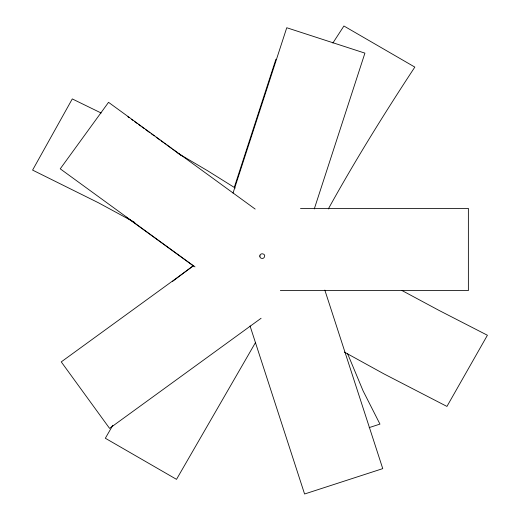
<?xml version="1.0" encoding="UTF-8"?>
<svg xmlns="http://www.w3.org/2000/svg" width="520" height="520" viewBox="0 0 520 520"><rect width="100%" height="100%" fill="white"/><g stroke="black" fill="none" stroke-linecap="round" stroke-linejoin="round"><path stroke-width="0.78" d="M259.838 256.295C259.37 252.35 266.24 253.383 264.478 256.978C263.601 259.545 259.129 258.589 259.864 255.736M234.37 187.103L275.912 59.248M233.019 193.102L286.748 27.736L364.916 53.131L314.294 208.917M328.328 208.949C355.134 160.459 384.397 113.38 414.83 67.093L343.922 26L332.859 43.043M112.82 425.288L105.333 438.256L176.508 479.349L255.619 342.329M172.432 281.515L193.655 265.375M193.778 265.596L61.256 361.881L109.564 428.37L261.099 318.272M369.168 427.615L379.957 424.099L363.097 390.871L347.555 353.587M300.495 208.39L468.371 208.39L468.371 290.583L280.339 290.583M101.159 113.016L72.28 98.924L32.591 170.099L98.377 202.742L134.843 222.508M402.058 290.563L439.212 310.505L487.409 335.25L446.94 406.425L383.76 373.789L344.351 352.085M177.268 152.88L207.591 170.742L235.242 188.025M127.894 116.747L129.162 117.669M131.697 119.509L132.873 120.367M134.641 121.648L137.046 123.396M138.268 124.287L140.725 126.067M141.941 126.952L144.365 128.713M145.574 129.591L149.877 132.717M151.131 133.627L154.271 135.909M156.156 137.28L159.939 140.03M161.2 140.946L163.722 142.779M164.359 143.24L165.626 144.163M166.9 145.087L171.347 148.317M172.614 149.24L177.125 152.516M179.062 153.92L181.643 155.792M126.243 217.133L193.433 265.954M255.164 209.066L108.544 102.33L60.242 168.831L195.006 266.897M324.831 290.089L382.753 468.624L304.584 494L250.049 325.956"/></g></svg>
